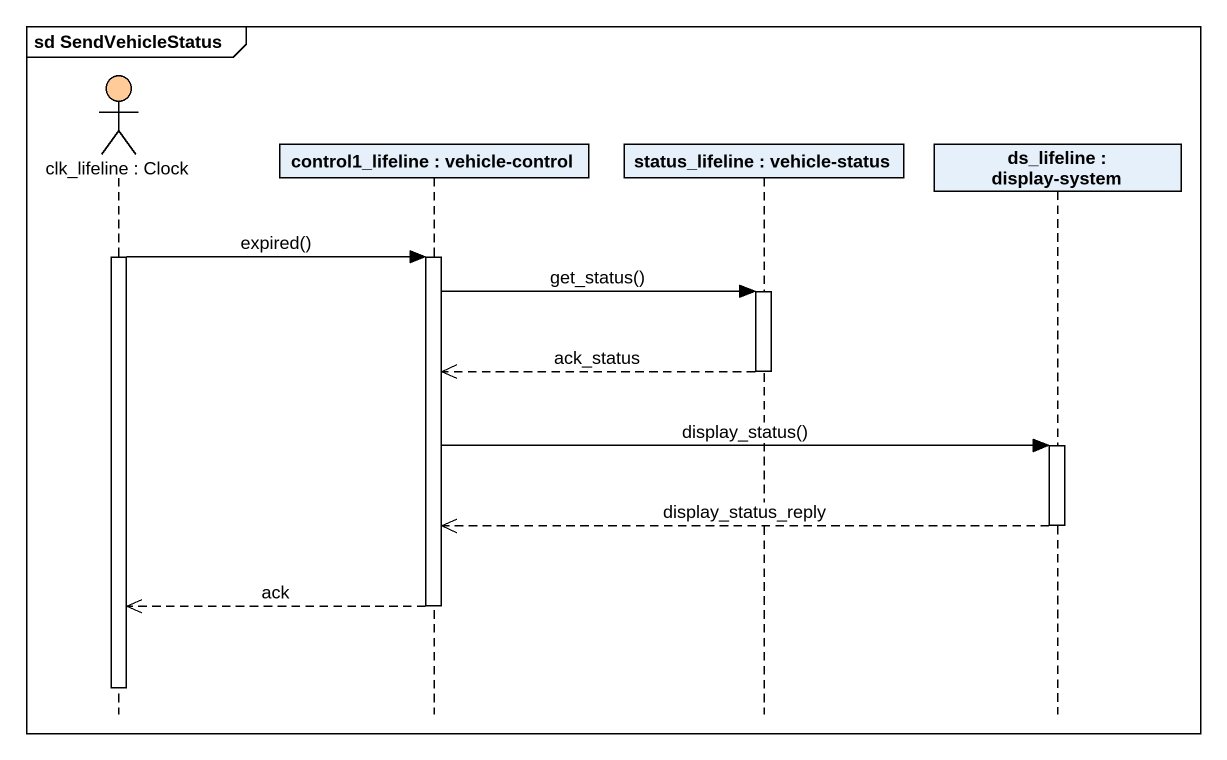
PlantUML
@startuml
mainframe sd SendVehicleStatus
hide footbox
actor "clk_lifeline : Clock" as clk_lifeline #FFCC99
participant "control1_lifeline : vehicle-control" as control1_lifeline
participant "status_lifeline : vehicle-status" as status_lifeline
participant "ds_lifeline : display-system" as ds_lifeline

activate clk_lifeline
clk_lifeline -> control1_lifeline : expired()
activate control1_lifeline
control1_lifeline -> status_lifeline : get_status()
activate status_lifeline
status_lifeline -->> control1_lifeline : ack_status
deactivate status_lifeline
control1_lifeline -> ds_lifeline : display_status()
activate ds_lifeline
ds_lifeline -->> control1_lifeline : display_status_reply
deactivate ds_lifeline
control1_lifeline -->> clk_lifeline : ack
deactivate control1_lifeline
deactivate clk_lifeline
@enduml
